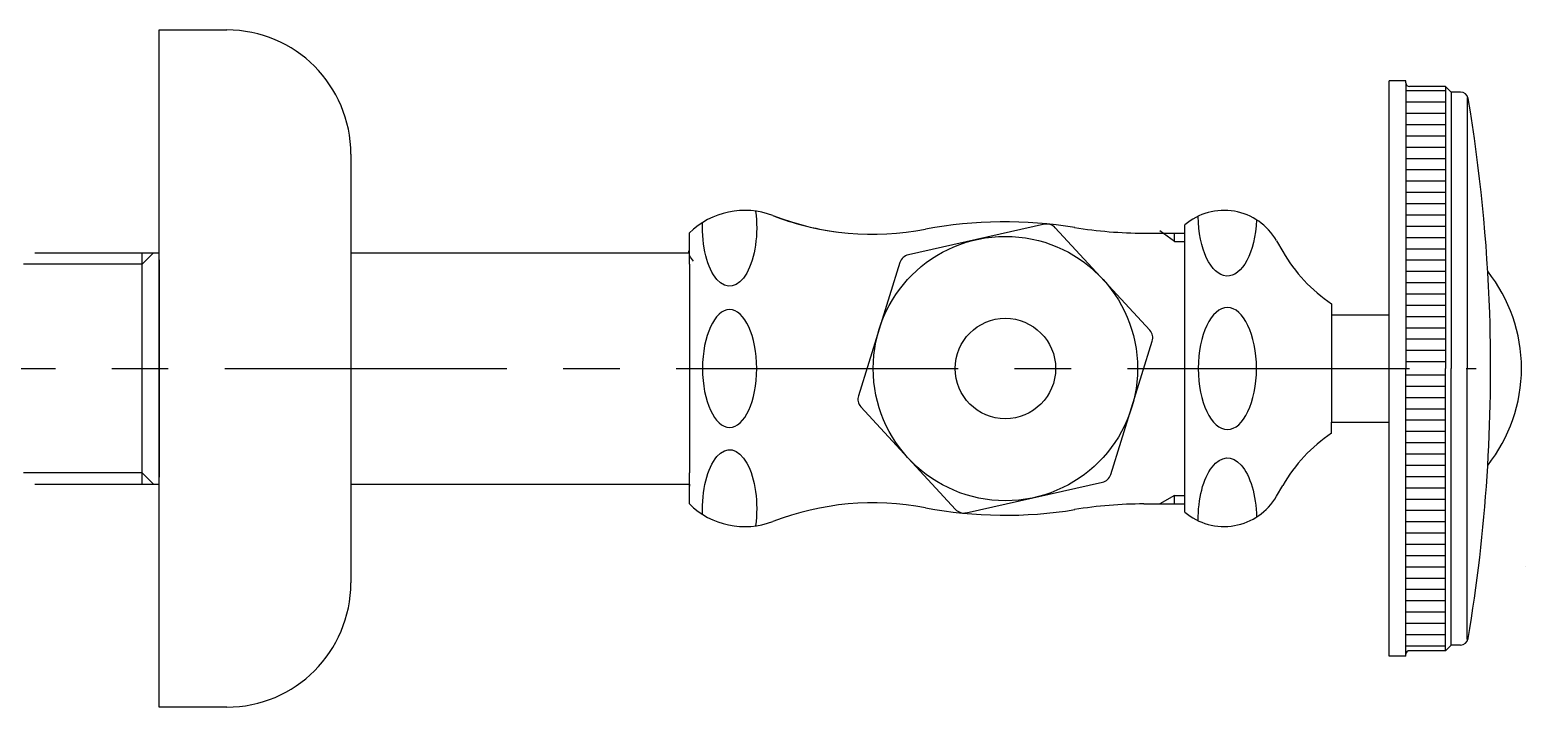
# Model space of a CAD drawing. Header units: millimetres. Extents: x -8699 to 14519, y -2727 to 7848.
# Drawn here: x 705.4 to 837.9, y 1997.8 to 2057.8 of the extents above; entities that cross this region are included whole.
import ezdxf

# ---------------------------------------------------------------- set-up
doc = ezdxf.new("R2010")
doc.units = ezdxf.units.MM
doc.linetypes.add('CENTER', pattern=[2, 1.25, -0.25, 0.25, -0.25])
doc.layers.add('4', color=4, linetype='Continuous')

msp = doc.modelspace()

# ---------------------------------------------------------------- linework, layer by layer
at = {"color": 1, "linetype": 'CENTER', "ltscale": 20}
msp.add_line((682.69, 2027.82), (833.59, 2027.82), dxfattribs=at)
at = {"layer": '4'}
for p, q in [((716.87, 1997.82), (716.87, 2057.82)), ((716.87, 2057.82), (722.87, 2057.82)), ((827.37, 2053.32), (825.87, 2053.32)), ((825.87, 2052.32), (825.87, 2053.32)), ((827.37, 2053.12), (827.37, 2053.32)), ((827.37, 2053.12), (827.37, 2027.82)), ((830.87, 2052.41), (827.37, 2052.41)), ((830.87, 2052.82), (827.67, 2052.82)), ((831.37, 2052.32), (830.87, 2052.82)), ((830.87, 2052.82), (830.87, 2027.82)), ((825.87, 2027.82), (825.87, 2052.32)), ((830.87, 2051.41), (827.37, 2051.41)), ((832.19, 2052.32), (831.37, 2052.32)), ((831.37, 2052.32), (831.37, 2027.82)), ((832.78, 2051.82), (832.78, 2027.82)), ((830.87, 2050.41), (827.37, 2050.41)), ((830.87, 2049.41), (827.37, 2049.41)), ((830.87, 2048.41), (827.37, 2048.41)), ((830.87, 2047.41), (827.37, 2047.41)), ((733.87, 2046.82), (733.87, 2008.82)), ((830.87, 2046.41), (827.37, 2046.41)), ((830.87, 2045.41), (827.37, 2045.41)), ((830.87, 2044.41), (827.37, 2044.41)), ((830.87, 2043.41), (827.37, 2043.41)), ((830.87, 2042.41), (827.37, 2042.41)), ((807.78, 2039.82), (807.78, 2040.54)), ((830.87, 2041.41), (827.37, 2041.41)), ((763.87, 2037.07), (763.87, 2039.82)), ((804.15, 2039.82), (807.78, 2039.82)), ((806.87, 2039.07), (805.57, 2040.01)), ((806.87, 2039.82), (807.78, 2039.82)), ((806.87, 2039.07), (806.87, 2039.82)), ((807.78, 2015.82), (807.78, 2039.82)), ((815.89, 2039.14), (816.45, 2038.19)), ((830.87, 2040.41), (827.37, 2040.41)), ((830.87, 2039.41), (827.37, 2039.41)), ((705.87, 2038.07), (716.87, 2038.07)), ((715.37, 2017.57), (715.37, 2038.07)), ((715.37, 2037.07), (716.37, 2038.07)), ((733.87, 2038.07), (763.87, 2038.07)), ((806.87, 2039.07), (807.78, 2039.07)), ((830.87, 2038.41), (827.37, 2038.41)), ((715.37, 2037.07), (704.87, 2037.07)), ((716.87, 2037.46), (716.87, 2018.19)), ((763.87, 2037.07), (763.87, 2018.57)), ((830.87, 2037.41), (827.37, 2037.41)), ((830.87, 2036.41), (827.37, 2036.41)), ((830.87, 2035.41), (827.37, 2035.41)), ((830.87, 2034.41), (827.37, 2034.41)), ((820.78, 2033.55), (820.78, 2032.57)), ((820.78, 2032.57), (820.78, 2023.07)), ((820.78, 2032.57), (825.87, 2032.57)), ((830.87, 2033.41), (827.37, 2033.41)), ((830.87, 2032.41), (827.37, 2032.41)), ((830.87, 2031.41), (827.37, 2031.41)), ((830.87, 2030.41), (827.37, 2030.41)), ((830.87, 2029.41), (827.37, 2029.41)), ((825.87, 2002.32), (825.87, 2027.82)), ((830.87, 2028.41), (827.37, 2028.41)), ((827.37, 2002.52), (827.37, 2027.82)), ((830.87, 2027.23), (827.37, 2027.23)), ((830.87, 2002.82), (830.87, 2027.82)), ((831.37, 2003.32), (831.37, 2027.82)), ((832.78, 2003.82), (832.78, 2027.82)), ((830.87, 2026.23), (827.37, 2026.23)), ((830.87, 2025.23), (827.37, 2025.23)), ((830.87, 2024.23), (827.37, 2024.23)), ((830.87, 2023.23), (827.37, 2023.23)), ((820.78, 2023.07), (825.87, 2023.07)), ((820.78, 2022.09), (820.78, 2023.07)), ((830.87, 2022.23), (827.37, 2022.23)), ((830.87, 2021.23), (827.37, 2021.23)), ((830.87, 2020.23), (827.37, 2020.23)), ((830.87, 2019.23), (827.37, 2019.23)), ((715.37, 2018.57), (704.87, 2018.57)), ((716.37, 2017.57), (715.37, 2018.57)), ((763.87, 2015.82), (763.87, 2018.57)), ((830.87, 2018.23), (827.37, 2018.23)), ((705.87, 2017.57), (716.87, 2017.57)), ((733.87, 2017.57), (763.87, 2017.57)), ((763.87, 2017.57), (763.87, 2017.39)), ((763.87, 2015.82), (763.87, 2017.39)), ((815.89, 2016.5), (816.45, 2017.46)), ((830.87, 2017.23), (827.37, 2017.23)), ((804.15, 2015.82), (807.78, 2015.82)), ((806.87, 2016.57), (805.57, 2015.82)), ((806.87, 2016.57), (807.78, 2016.57)), ((806.87, 2015.82), (806.87, 2016.57)), ((807.78, 2015.1), (807.78, 2015.82)), ((830.87, 2016.23), (827.37, 2016.23)), ((830.87, 2015.23), (827.37, 2015.23)), ((830.87, 2014.23), (827.37, 2014.23)), ((830.87, 2013.23), (827.37, 2013.23)), ((830.87, 2012.23), (827.37, 2012.23)), ((830.87, 2011.23), (827.37, 2011.23)), ((830.87, 2010.23), (827.37, 2010.23)), ((837.92, 2010.26), (837.92, 2010.26)), ((830.87, 2009.23), (827.37, 2009.23)), ((830.87, 2008.23), (827.37, 2008.23)), ((830.87, 2007.23), (827.37, 2007.23)), ((830.87, 2006.23), (827.37, 2006.23)), ((830.87, 2005.23), (827.37, 2005.23)), ((830.87, 2004.23), (827.37, 2004.23)), ((827.37, 2002.32), (825.87, 2002.32)), ((830.87, 2003.23), (827.37, 2003.23)), ((827.37, 2002.32), (827.37, 2002.52)), ((830.87, 2002.82), (827.67, 2002.82)), ((831.37, 2003.32), (830.87, 2002.82)), ((832.19, 2003.32), (831.37, 2003.32)), ((722.87, 1997.82), (716.87, 1997.82))]:
    msp.add_line(p, q, dxfattribs=at)
msp.add_lwpolyline([(801.2, 2018.43), (804.89, 2030.24, 0.267949), (804.67, 2031.21), (796.29, 2040.3, 0.267949), (795.33, 2040.6), (783.27, 2037.89, 0.267949), (782.53, 2037.21), (778.85, 2025.41, 0.267949), (779.06, 2024.43), (787.45, 2015.34, 0.267949), (788.4, 2015.04), (800.47, 2017.75, 0.267949)], format="xyb", close=True, dxfattribs=at)
for radius in [11.71, 4.45]:
    msp.add_circle((791.87, 2027.82), radius, dxfattribs=at)
for centre, radius, start, end in [((722.87, 2046.82), 11, 0, 90), ((827.67, 2053.12), 0.3, 180, 270), ((832.19, 2051.62), 0.7, 9.4934, 90), ((689.87, 2027.82), 145, 1.9431, 9.4934), ((768.77, 2034.83), 7, 69.0339, 134.5129), ((811.25, 2036.47), 5.36, 30, 130.4306), ((780.16, 2064.55), 24.83, 249.0339, 262.2883), ((780.16, 2064.55), 24.83, 249.0339, 280.7373), ((791.87, 2002.82), 38, 80.6952, 100.7373), ((804.15, 2077.82), 38, 260.6952, 270), ((828.57, 2045.19), 14, 210, 236.1902), ((823.61, 2027.78), 14, 0.2473, 38.2141), ((689.87, 2027.82), 145, 350.5066, 1.9431), ((823.61, 2027.9), 14, 321.7859, 359.7527), ((828.57, 2010.46), 14, 123.8098, 150), ((768.77, 2020.81), 7, 225.5, 290.9661), ((780.16, 1991.09), 24.83, 79.2627, 110.9661), ((791.87, 2052.82), 38, 259.2627, 279.3048), ((804.15, 1977.82), 38, 90, 99.3048), ((811.25, 2019.18), 5.36, 229.5694, 330), ((722.87, 2008.82), 11, 270, 0), ((832.19, 2004.02), 0.7, 270, 350.5066), ((827.67, 2002.52), 0.3, 90, 180)]:
    msp.add_arc(centre, radius, start, end, dxfattribs=at)
at = {"layer": '4', "extrusion": (0, 0, -1)}
for centre, major_axis, ratio, start_param, end_param in [((767.43, 2040.33), (0, -5.22), 0.46009, 4.433611, 7.934688), ((811.54, 2041.41), (0, -5.4), 0.478204, 4.79078, 7.834251), ((767.43, 2015.41), (0, -5.22), 0.46009, 1.472186, 5.009627), ((811.54, 2014.5), (0, -5.4), 0.478204, 1.540108, 4.68362)]:
    msp.add_ellipse(centre, major_axis=major_axis, ratio=ratio, start_param=start_param, end_param=end_param, dxfattribs=at)
for centre, major_axis, ratio in [((767.43, 2027.82), (0, -5.22), 0.46009), ((811.54, 2027.82), (0, -5.4), 0.478204)]:
    msp.add_ellipse(centre, major_axis=major_axis, ratio=ratio, dxfattribs=at)
at = {"layer": '4'}
msp.add_open_spline([(764.23, 2037.34), (763.95, 2037.64), (763.82, 2037.95), (763.81, 2038.26)], degree=3, dxfattribs=at)

doc.saveas('drawing.dxf')
